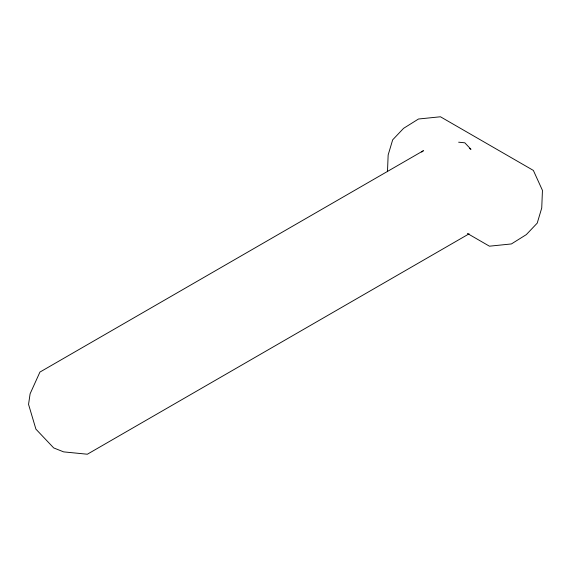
<?xml version="1.0" encoding="UTF-8"?>
<svg xmlns="http://www.w3.org/2000/svg" width="571" height="571" viewBox="0 0 571 571"><rect width="100%" height="100%" fill="white"/><g stroke="black" fill="none" stroke-linecap="round" stroke-linejoin="round"><path stroke-width="0.86" d="M387.481 171.707L388.152 154.969L392.677 139.831L403.59 128.332L418.493 119.011L440.448 116.777L533.357 170.415L542.45 190.371L541.736 207.994L537.218 223.133L526.305 234.624L511.402 243.945L489.44 246.187L467.399 233.453M421.726 152.057L423.461 150.651L39.927 372.078L30.106 393.79L28.55 404.368L35.916 429.156L53.703 447.928L63.638 451.875L87.349 454.223L469.091 233.825M458.649 142.2L464.815 142.807L470.982 149.316L469.441 148.431"/></g></svg>
